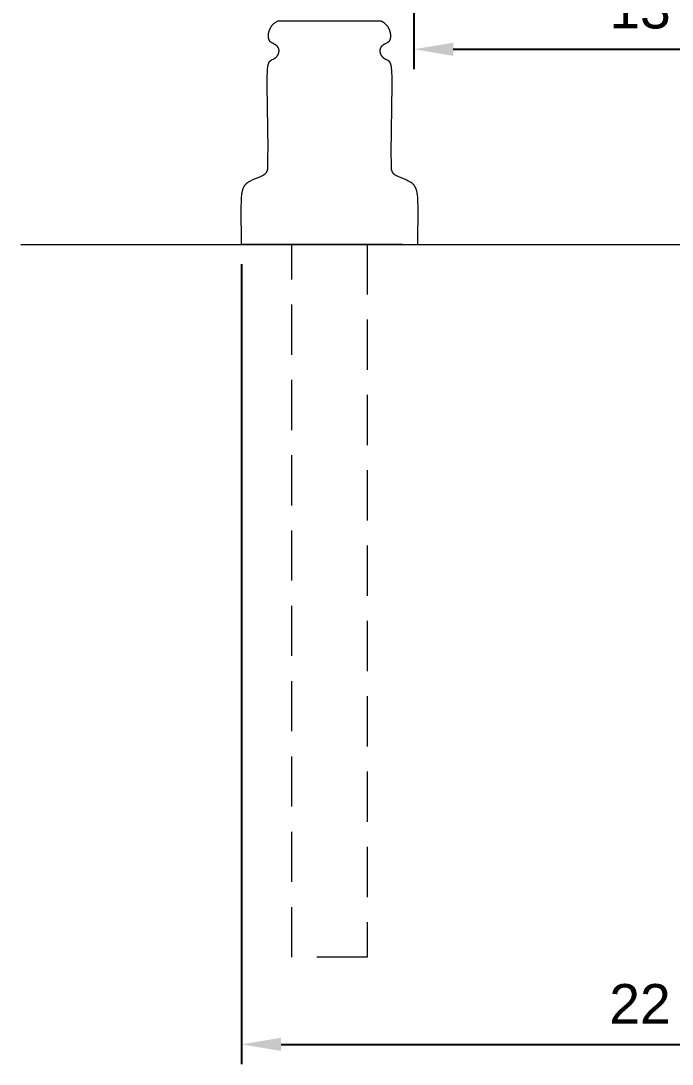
# Model space of a CAD drawing. Header units: inches. Extents: x -12 to 136, y -5 to 104.
# Drawn here: x -11.51 to 4.97, y 33.53 to 59.92 of the extents above; entities that cross this region are included whole.
import ezdxf

# ---------------------------------------------------------------- set-up
doc = ezdxf.new("R2010")
doc.units = ezdxf.units.IN
doc.linetypes.add('HIDDEN', pattern=[1.905, 1.27, -0.635])
for name, color, linetype, lineweight in [('ZANO_R', 7, 'Continuous', 0), ('ZANO_R_przerywana', 250, 'HIDDEN', 0), ('ZANO_W', 1, 'Continuous', 0)]:
    doc.layers.add(name, color=color, linetype=linetype, lineweight=lineweight)
doc.styles.get("Standard").update_dxf_attribs({"font": 'ARIALUNI.TTF'})
doc.dimstyles.new('amerykanie', dxfattribs={"dimtxt": 50, "dimasz": 50, "dimexe": 0.5, "dimexo": 0.5, "dimgap": 1, "dimtad": 1, "dimdec": 0, "dimzin": 0, "dimlunit": 5, "dimtxsty": 'Standard', "dimcen": 0.09, "dimclrd": 1, "dimclre": 1, "dimclrt": 1, "dimazin": 0, "dimtfac": 1, "dimtdec": 0, "dimtmove": 0, "dimatfit": 3, "dimfxl": 1, "dimtzin": 0, "dimarcsym": 1})

# ---------------------------------------------------------------- blocks, each defined once
blk = doc.blocks.new('*D367')
at = {"layer": 'ZANO_W', "color": 1, "lineweight": -2}
for p, q in [((-5.927, 53.765), (-5.927, 33.529)), ((16.565, 53.765), (16.565, 33.529)), ((-4.927, 34.029), (15.565, 34.029))]:
    blk.add_line(p, q, dxfattribs=at)
at = {"layer": 'ZANO_W', "color": 1}
for points in [[(-4.927, 34.196), (-4.927, 33.863), (-5.927, 34.029)], [(15.565, 33.863), (15.565, 34.196), (16.565, 34.029)]]:
    blk.add_solid(points, dxfattribs=at)
at = {"layer": 'ZANO_W', "color": 1, "insert": (5.319, 35.048), "char_height": 1, "attachment_point": 5}
blk.add_mtext('22 1/2', dxfattribs=at)
blk = doc.blocks.new('*D376')
at = {"layer": 'ZANO_W', "color": 1, "lineweight": -2}
for p, q in [((-1.571, 69.175), (-1.571, 58.699)), ((12.209, 69.176), (12.209, 58.699)), ((-0.571, 59.199), (11.209, 59.199))]:
    blk.add_line(p, q, dxfattribs=at)
at = {"layer": 'ZANO_W', "color": 1}
for points in [[(-0.571, 59.365), (-0.571, 59.032), (-1.571, 59.199)], [(11.209, 59.032), (11.209, 59.365), (12.209, 59.199)]]:
    blk.add_solid(points, dxfattribs=at)
at = {"layer": 'ZANO_W', "color": 1, "insert": (5.319, 60.218), "char_height": 1, "attachment_point": 5}
blk.add_mtext('13 3/4', dxfattribs=at)

msp = doc.modelspace()

# ---------------------------------------------------------------- linework, layer by layer
at = {"layer": 'ZANO_R'}
for p, q in [((-5.03611, 59.89971), (-5.02531, 59.90573)), ((-5.02531, 59.90573), (-5.01433, 59.91149)), ((-5.01433, 59.91149), (-5.00317, 59.91699)), ((-5.00314, 59.91699), (-5.00316, 59.91699)), ((-5.00316, 59.91699), (-5.00307, 59.91699)), ((-5.00307, 59.91699), (-5.00254, 59.91699)), ((-5.00254, 59.91699), (-5.00003, 59.91699)), ((-5.00003, 59.91699), (-4.98887, 59.91699)), ((-4.98887, 59.91699), (-4.93927, 59.91699)), ((-4.93927, 59.91699), (-4.71718, 59.91699)), ((-4.71718, 59.91699), (-3.87863, 59.91699)), ((-3.87863, 59.91699), (-2.62151, 59.91699)), ((-2.62151, 59.91699), (-2.40277, 59.91699)), ((-2.40274, 59.91699), (-2.39158, 59.91149)), ((-2.39158, 59.91149), (-2.3806, 59.90573)), ((-2.3806, 59.90573), (-2.3698, 59.89971)), ((-5.23594, 59.63326), (-5.23415, 59.64062)), ((-5.23415, 59.64062), (-5.23222, 59.64793)), ((-5.23222, 59.64793), (-5.22933, 59.65803)), ((-5.22933, 59.65803), (-5.2262, 59.66804)), ((-5.2262, 59.66804), (-5.22282, 59.67795)), ((-5.22282, 59.67795), (-5.2192, 59.68777)), ((-5.2192, 59.68777), (-5.21533, 59.69749)), ((-5.21533, 59.69749), (-5.21123, 59.70711)), ((-5.21123, 59.70711), (-5.20688, 59.71661)), ((-5.20688, 59.71661), (-5.2023, 59.726)), ((-5.2023, 59.726), (-5.19748, 59.73527)), ((-5.19748, 59.73527), (-5.19243, 59.74442)), ((-5.19243, 59.74442), (-5.18714, 59.75344)), ((-5.18714, 59.75344), (-5.18162, 59.76233)), ((-5.18162, 59.76233), (-5.17587, 59.77108)), ((-5.17587, 59.77108), (-5.16988, 59.77969)), ((-5.16988, 59.77969), (-5.16367, 59.78815)), ((-5.16367, 59.78815), (-5.15723, 59.79646)), ((-5.15723, 59.79646), (-5.14933, 59.80608)), ((-5.14933, 59.80608), (-5.14117, 59.81542)), ((-5.14117, 59.81542), (-5.13276, 59.82447)), ((-5.13276, 59.82447), (-5.12411, 59.83324)), ((-5.12411, 59.83324), (-5.11522, 59.84173)), ((-5.11522, 59.84173), (-5.10609, 59.84994)), ((-5.10609, 59.84994), (-5.09673, 59.85787)), ((-5.09673, 59.85787), (-5.08715, 59.86553)), ((-5.08715, 59.86553), (-5.07736, 59.87291)), ((-5.07736, 59.87291), (-5.06735, 59.88001)), ((-5.06735, 59.88001), (-5.05714, 59.88685)), ((-5.05714, 59.88685), (-5.04672, 59.89341)), ((-5.04672, 59.89341), (-5.03611, 59.89971)), ((-2.3698, 59.89971), (-2.35919, 59.89341)), ((-2.35919, 59.89341), (-2.34877, 59.88685)), ((-2.34877, 59.88685), (-2.33856, 59.88001)), ((-2.33856, 59.88001), (-2.32855, 59.87291)), ((-2.32855, 59.87291), (-2.31876, 59.86553)), ((-2.31876, 59.86553), (-2.30918, 59.85787)), ((-2.30918, 59.85787), (-2.29982, 59.84994)), ((-2.29982, 59.84994), (-2.2907, 59.84173)), ((-2.2907, 59.84173), (-2.2818, 59.83324)), ((-2.2818, 59.83324), (-2.27315, 59.82447)), ((-2.27315, 59.82447), (-2.26474, 59.81542)), ((-2.26474, 59.81542), (-2.25658, 59.80608)), ((-2.25658, 59.80608), (-2.24868, 59.79646)), ((-2.24868, 59.79646), (-2.24224, 59.78815)), ((-2.24224, 59.78815), (-2.23603, 59.77969)), ((-2.23603, 59.77969), (-2.23004, 59.77108)), ((-2.23004, 59.77108), (-2.22429, 59.76233)), ((-2.22429, 59.76233), (-2.21877, 59.75344)), ((-2.21877, 59.75344), (-2.21348, 59.74442)), ((-2.21348, 59.74442), (-2.20843, 59.73527)), ((-2.20843, 59.73527), (-2.20361, 59.726)), ((-2.20361, 59.726), (-2.19903, 59.71661)), ((-2.19903, 59.71661), (-2.19468, 59.70711)), ((-2.19468, 59.70711), (-2.19058, 59.69749)), ((-2.19058, 59.69749), (-2.18671, 59.68777)), ((-2.18671, 59.68777), (-2.18309, 59.67795)), ((-2.18309, 59.67795), (-2.17971, 59.66804)), ((-2.17971, 59.66804), (-2.17658, 59.65803)), ((-2.17658, 59.65803), (-2.17369, 59.64793)), ((-2.17369, 59.64793), (-2.17176, 59.64062)), ((-2.17176, 59.64062), (-2.16997, 59.63326)), ((-5.24694, 59.54278), (-5.24681, 59.55036)), ((-5.24692, 59.5352), (-5.24694, 59.54278)), ((-5.24676, 59.52764), (-5.24692, 59.5352)), ((-5.24681, 59.55036), (-5.24653, 59.55796)), ((-5.24643, 59.52014), (-5.24676, 59.52764)), ((-5.24653, 59.55796), (-5.2461, 59.56555)), ((-5.24593, 59.51243), (-5.24643, 59.52014)), ((-5.2461, 59.56555), (-5.24553, 59.57315)), ((-5.24524, 59.50454), (-5.24593, 59.51243)), ((-5.24553, 59.57315), (-5.24481, 59.58074)), ((-5.24435, 59.49653), (-5.24524, 59.50454)), ((-5.24481, 59.58074), (-5.24395, 59.58831)), ((-5.24325, 59.48842), (-5.24435, 59.49653)), ((-5.24395, 59.58831), (-5.24296, 59.59587)), ((-5.24193, 59.48026), (-5.24325, 59.48842)), ((-5.24296, 59.59587), (-5.24182, 59.60341)), ((-5.24037, 59.47209), (-5.24193, 59.48026)), ((-5.24182, 59.60341), (-5.24055, 59.61092)), ((-5.24055, 59.61092), (-5.23915, 59.6184)), ((-5.23857, 59.46394), (-5.24037, 59.47209)), ((-5.23915, 59.6184), (-5.23761, 59.62585)), ((-5.23651, 59.45587), (-5.23857, 59.46394)), ((-5.23761, 59.62585), (-5.23594, 59.63326)), ((-5.23538, 59.45188), (-5.23651, 59.45587)), ((-5.23418, 59.44791), (-5.23538, 59.45188)), ((-5.23292, 59.44398), (-5.23418, 59.44791)), ((-5.23158, 59.4401), (-5.23292, 59.44398)), ((-5.23017, 59.43627), (-5.23158, 59.4401)), ((-5.22869, 59.43248), (-5.23017, 59.43627)), ((-5.22713, 59.42876), (-5.22869, 59.43248)), ((-5.22549, 59.4251), (-5.22713, 59.42876)), ((-5.22378, 59.4215), (-5.22549, 59.4251)), ((-5.22199, 59.41798), (-5.22378, 59.4215)), ((-5.22012, 59.41454), (-5.22199, 59.41798)), ((-5.21816, 59.41118), (-5.22012, 59.41454)), ((-5.21612, 59.40791), (-5.21816, 59.41118)), ((-5.214, 59.40474), (-5.21612, 59.40791)), ((-5.21195, 59.40188), (-5.214, 59.40474)), ((-5.20986, 59.39915), (-5.21195, 59.40188)), ((-5.20771, 59.39654), (-5.20986, 59.39915)), ((-5.20553, 59.39405), (-5.20771, 59.39654)), ((-5.2033, 59.39166), (-5.20553, 59.39405)), ((-5.20103, 59.38937), (-5.2033, 59.39166)), ((-5.19871, 59.38718), (-5.20103, 59.38937)), ((-5.19636, 59.38507), (-5.19871, 59.38718)), ((-5.19398, 59.38303), (-5.19636, 59.38507)), ((-5.19155, 59.38107), (-5.19398, 59.38303)), ((-5.18909, 59.37918), (-5.19155, 59.38107)), ((-5.1866, 59.37734), (-5.18909, 59.37918)), ((-5.18152, 59.37381), (-5.1866, 59.37734)), ((-5.17632, 59.37042), (-5.18152, 59.37381)), ((-2.22439, 59.37381), (-2.22959, 59.37042)), ((-2.21931, 59.37734), (-2.22439, 59.37381)), ((-2.21682, 59.37918), (-2.21931, 59.37734)), ((-2.21436, 59.38107), (-2.21682, 59.37918)), ((-2.21194, 59.38303), (-2.21436, 59.38107)), ((-2.20955, 59.38507), (-2.21194, 59.38303)), ((-2.2072, 59.38718), (-2.20955, 59.38507)), ((-2.20488, 59.38937), (-2.2072, 59.38718)), ((-2.20261, 59.39166), (-2.20488, 59.38937)), ((-2.20038, 59.39405), (-2.20261, 59.39166)), ((-2.1982, 59.39654), (-2.20038, 59.39405)), ((-2.19605, 59.39915), (-2.1982, 59.39654)), ((-2.19396, 59.40188), (-2.19605, 59.39915)), ((-2.19191, 59.40474), (-2.19396, 59.40188)), ((-2.18979, 59.40791), (-2.19191, 59.40474)), ((-2.18775, 59.41118), (-2.18979, 59.40791)), ((-2.18579, 59.41454), (-2.18775, 59.41118)), ((-2.18392, 59.41798), (-2.18579, 59.41454)), ((-2.18213, 59.4215), (-2.18392, 59.41798)), ((-2.18042, 59.4251), (-2.18213, 59.4215)), ((-2.17878, 59.42876), (-2.18042, 59.4251)), ((-2.17722, 59.43248), (-2.17878, 59.42876)), ((-2.17574, 59.43627), (-2.17722, 59.43248)), ((-2.17433, 59.4401), (-2.17574, 59.43627)), ((-2.17299, 59.44398), (-2.17433, 59.4401)), ((-2.17173, 59.44791), (-2.17299, 59.44398)), ((-2.17053, 59.45188), (-2.17173, 59.44791)), ((-2.1694, 59.45587), (-2.17053, 59.45188)), ((-2.16997, 59.63326), (-2.1683, 59.62585)), ((-2.16734, 59.46394), (-2.1694, 59.45587)), ((-2.1683, 59.62585), (-2.16676, 59.6184)), ((-2.16554, 59.47209), (-2.16734, 59.46394)), ((-2.16676, 59.6184), (-2.16536, 59.61092)), ((-2.16398, 59.48026), (-2.16554, 59.47209)), ((-2.16536, 59.61092), (-2.16409, 59.60341)), ((-2.16409, 59.60341), (-2.16295, 59.59587)), ((-2.16266, 59.48842), (-2.16398, 59.48026)), ((-2.16295, 59.59587), (-2.16196, 59.58831)), ((-2.16156, 59.49653), (-2.16266, 59.48842)), ((-2.16196, 59.58831), (-2.1611, 59.58074)), ((-2.16067, 59.50454), (-2.16156, 59.49653)), ((-2.1611, 59.58074), (-2.16038, 59.57315)), ((-2.15998, 59.51243), (-2.16067, 59.50454)), ((-2.16038, 59.57315), (-2.15981, 59.56555)), ((-2.15948, 59.52014), (-2.15998, 59.51243)), ((-2.15981, 59.56555), (-2.15938, 59.55796)), ((-2.15915, 59.52764), (-2.15948, 59.52014)), ((-2.15938, 59.55796), (-2.1591, 59.55036)), ((-2.15899, 59.5352), (-2.15915, 59.52764)), ((-2.1591, 59.55036), (-2.15897, 59.54278)), ((-2.15897, 59.54278), (-2.15899, 59.5352)), ((-5.16902, 59.36593), (-5.17632, 59.37042)), ((-5.16156, 59.3616), (-5.16902, 59.36593)), ((-5.14623, 59.35326), (-5.16156, 59.3616)), ((-5.09905, 59.32922), (-5.14623, 59.35326)), ((-5.08368, 59.3209), (-5.09905, 59.32922)), ((-5.07619, 59.31656), (-5.08368, 59.3209)), ((-5.06886, 59.31209), (-5.07619, 59.31656)), ((-5.06173, 59.30745), (-5.06886, 59.31209)), ((-5.05825, 59.30505), (-5.06173, 59.30745)), ((-5.05483, 59.30261), (-5.05825, 59.30505)), ((-5.05137, 59.30005), (-5.05483, 59.30261)), ((-5.04799, 59.29743), (-5.05137, 59.30005)), ((-5.04467, 59.29476), (-5.04799, 59.29743)), ((-5.04143, 59.29204), (-5.04467, 59.29476)), ((-5.03826, 59.28926), (-5.04143, 59.29204)), ((-5.03516, 59.28645), (-5.03826, 59.28926)), ((-5.03213, 59.28359), (-5.03516, 59.28645)), ((-5.02919, 59.28069), (-5.03213, 59.28359)), ((-5.02632, 59.27775), (-5.02919, 59.28069)), ((-5.02353, 59.27477), (-5.02632, 59.27775)), ((-5.02082, 59.27175), (-5.02353, 59.27477)), ((-5.01819, 59.26871), (-5.02082, 59.27175)), ((-5.01564, 59.26563), (-5.01819, 59.26871)), ((-5.01318, 59.26252), (-5.01564, 59.26563)), ((-5.01081, 59.25939), (-5.01318, 59.26252)), ((-5.00853, 59.25623), (-5.01081, 59.25939)), ((-5.00524, 59.25141), (-5.00853, 59.25623)), ((-5.00216, 59.24655), (-5.00524, 59.25141)), ((-4.99927, 59.24163), (-5.00216, 59.24655)), ((-4.99658, 59.23668), (-4.99927, 59.24163)), ((-4.99409, 59.23169), (-4.99658, 59.23668)), ((-4.99178, 59.22666), (-4.99409, 59.23169)), ((-4.98967, 59.22159), (-4.99178, 59.22666)), ((-4.98774, 59.21649), (-4.98967, 59.22159)), ((-4.986, 59.21137), (-4.98774, 59.21649)), ((-4.98444, 59.20622), (-4.986, 59.21137)), ((-4.98557, 59.10701), (-4.9842, 59.11214)), ((-4.98305, 59.20104), (-4.98444, 59.20622)), ((-4.9842, 59.11214), (-4.98296, 59.1173)), ((-4.98184, 59.19585), (-4.98305, 59.20104)), ((-4.98296, 59.1173), (-4.98186, 59.12247)), ((-4.98186, 59.12247), (-4.98089, 59.12767)), ((-4.9808, 59.19063), (-4.98184, 59.19585)), ((-4.98089, 59.12767), (-4.98006, 59.13289)), ((-4.97994, 59.18541), (-4.9808, 59.19063)), ((-4.98006, 59.13289), (-4.97937, 59.13812)), ((-4.97924, 59.18017), (-4.97994, 59.18541)), ((-4.97937, 59.13812), (-4.97882, 59.14336)), ((-4.97871, 59.17492), (-4.97924, 59.18017)), ((-4.97882, 59.14336), (-4.97842, 59.14861)), ((-4.97834, 59.16966), (-4.97871, 59.17492)), ((-4.97842, 59.14861), (-4.97817, 59.15387)), ((-4.97812, 59.1644), (-4.97834, 59.16966)), ((-4.97817, 59.15387), (-4.97807, 59.15913)), ((-4.97807, 59.15913), (-4.97812, 59.1644)), ((-2.42779, 59.1644), (-2.42784, 59.15913)), ((-2.42784, 59.15913), (-2.42774, 59.15387)), ((-2.42758, 59.16966), (-2.42779, 59.1644)), ((-2.42774, 59.15387), (-2.42749, 59.14861)), ((-2.4272, 59.17492), (-2.42758, 59.16966)), ((-2.42749, 59.14861), (-2.42709, 59.14336)), ((-2.42667, 59.18017), (-2.4272, 59.17492)), ((-2.42709, 59.14336), (-2.42654, 59.13812)), ((-2.42597, 59.18541), (-2.42667, 59.18017)), ((-2.42654, 59.13812), (-2.42585, 59.13289)), ((-2.42511, 59.19063), (-2.42597, 59.18541)), ((-2.42585, 59.13289), (-2.42502, 59.12767)), ((-2.42407, 59.19585), (-2.42511, 59.19063)), ((-2.42502, 59.12767), (-2.42405, 59.12247)), ((-2.42286, 59.20104), (-2.42407, 59.19585)), ((-2.42405, 59.12247), (-2.42295, 59.1173)), ((-2.42295, 59.1173), (-2.42171, 59.11214)), ((-2.42148, 59.20622), (-2.42286, 59.20104)), ((-2.42171, 59.11214), (-2.42034, 59.10701)), ((-2.41991, 59.21137), (-2.42148, 59.20622)), ((-2.41817, 59.21649), (-2.41991, 59.21137)), ((-2.41624, 59.22159), (-2.41817, 59.21649)), ((-2.41413, 59.22666), (-2.41624, 59.22159)), ((-2.41182, 59.23169), (-2.41413, 59.22666)), ((-2.40933, 59.23668), (-2.41182, 59.23169)), ((-2.40664, 59.24163), (-2.40933, 59.23668)), ((-2.40376, 59.24655), (-2.40664, 59.24163)), ((-2.40067, 59.25141), (-2.40376, 59.24655)), ((-2.39738, 59.25623), (-2.40067, 59.25141)), ((-2.3951, 59.25939), (-2.39738, 59.25623)), ((-2.39273, 59.26252), (-2.3951, 59.25939)), ((-2.39027, 59.26563), (-2.39273, 59.26252)), ((-2.38772, 59.26871), (-2.39027, 59.26563)), ((-2.3851, 59.27175), (-2.38772, 59.26871)), ((-2.38239, 59.27477), (-2.3851, 59.27175)), ((-2.37959, 59.27775), (-2.38239, 59.27477)), ((-2.37672, 59.28069), (-2.37959, 59.27775)), ((-2.37378, 59.28359), (-2.37672, 59.28069)), ((-2.37075, 59.28645), (-2.37378, 59.28359)), ((-2.36765, 59.28926), (-2.37075, 59.28645)), ((-2.36448, 59.29204), (-2.36765, 59.28926)), ((-2.36124, 59.29476), (-2.36448, 59.29204)), ((-2.35792, 59.29743), (-2.36124, 59.29476)), ((-2.35454, 59.30005), (-2.35792, 59.29743)), ((-2.35109, 59.30261), (-2.35454, 59.30005)), ((-2.34766, 59.30505), (-2.35109, 59.30261)), ((-2.34418, 59.30745), (-2.34766, 59.30505)), ((-2.33705, 59.31209), (-2.34418, 59.30745)), ((-2.32972, 59.31656), (-2.33705, 59.31209)), ((-2.32223, 59.3209), (-2.32972, 59.31656)), ((-2.30686, 59.32922), (-2.32223, 59.3209)), ((-2.25968, 59.35326), (-2.30686, 59.32922)), ((-2.24435, 59.3616), (-2.25968, 59.35326)), ((-2.23689, 59.36593), (-2.24435, 59.3616)), ((-2.22959, 59.37042), (-2.23689, 59.36593)), ((-5.24194, 58.8414), (-5.2402, 58.84567)), ((-5.2402, 58.84567), (-5.23839, 58.8499)), ((-5.23839, 58.8499), (-5.23649, 58.85408)), ((-5.23649, 58.85408), (-5.23452, 58.8582)), ((-5.23452, 58.8582), (-5.23246, 58.86226)), ((-5.23246, 58.86226), (-5.23032, 58.86626)), ((-5.23032, 58.86626), (-5.2281, 58.87021)), ((-5.2281, 58.87021), (-5.22578, 58.87409)), ((-5.22578, 58.87409), (-5.22338, 58.87791)), ((-5.22338, 58.87791), (-5.22088, 58.88166)), ((-5.22088, 58.88166), (-5.21829, 58.88534)), ((-5.21829, 58.88534), (-5.21561, 58.88895)), ((-5.21561, 58.88895), (-5.21282, 58.89249)), ((-5.21282, 58.89249), (-5.20994, 58.89595)), ((-5.20994, 58.89595), (-5.20695, 58.89934)), ((-5.20695, 58.89934), (-5.20387, 58.90265)), ((-5.20387, 58.90265), (-5.20067, 58.90587)), ((-5.20067, 58.90587), (-5.19737, 58.90902)), ((-5.19737, 58.90902), (-5.19396, 58.91207)), ((-5.19396, 58.91207), (-5.19044, 58.91505)), ((-5.19044, 58.91505), (-5.18681, 58.91793)), ((-5.18681, 58.91793), (-5.18306, 58.92072)), ((-5.18306, 58.92072), (-5.17919, 58.92342)), ((-5.17919, 58.92342), (-5.17521, 58.92602)), ((-5.17521, 58.92602), (-5.1711, 58.92853)), ((-5.1711, 58.92853), (-5.16687, 58.93094)), ((-5.16687, 58.93094), (-5.16271, 58.93315)), ((-5.16271, 58.93315), (-5.15843, 58.93529)), ((-5.15843, 58.93529), (-5.14962, 58.93939)), ((-5.14962, 58.93939), (-5.12252, 58.95109)), ((-5.12252, 58.95109), (-5.11318, 58.95532)), ((-5.11318, 58.95532), (-5.10856, 58.95754)), ((-5.10856, 58.95754), (-5.10398, 58.95983)), ((-5.10398, 58.95983), (-5.09942, 58.96224)), ((-5.09942, 58.96224), (-5.0949, 58.96477)), ((-5.0949, 58.96477), (-5.09064, 58.96728)), ((-5.09064, 58.96728), (-5.08643, 58.96992)), ((-5.08643, 58.96992), (-5.08225, 58.97268)), ((-5.08225, 58.97268), (-5.07812, 58.97555)), ((-5.07812, 58.97555), (-5.07403, 58.97854)), ((-5.07403, 58.97854), (-5.06999, 58.98164)), ((-5.06999, 58.98164), (-5.066, 58.98484)), ((-5.066, 58.98484), (-5.06206, 58.98815)), ((-5.06206, 58.98815), (-5.05818, 58.99156)), ((-5.05818, 58.99156), (-5.05435, 58.99506)), ((-5.05435, 58.99506), (-5.05059, 58.99867)), ((-5.05059, 58.99867), (-5.0469, 59.00237)), ((-5.0469, 59.00237), (-5.04326, 59.00616)), ((-5.04326, 59.00616), (-5.0397, 59.01003)), ((-5.0397, 59.01003), (-5.03621, 59.014)), ((-5.03621, 59.014), (-5.03279, 59.01804)), ((-5.03279, 59.01804), (-5.02946, 59.02217)), ((-5.02946, 59.02217), (-5.0262, 59.02637)), ((-5.0262, 59.02637), (-5.02302, 59.03065)), ((-5.02302, 59.03065), (-5.01993, 59.035)), ((-5.01993, 59.035), (-5.01692, 59.03942)), ((-5.01692, 59.03942), (-5.01401, 59.0439)), ((-5.01401, 59.0439), (-5.01119, 59.04845)), ((-5.01119, 59.04845), (-5.00846, 59.05306)), ((-5.00846, 59.05306), (-5.00584, 59.05773)), ((-5.00584, 59.05773), (-5.00331, 59.06245)), ((-5.00331, 59.06245), (-5.00089, 59.06723)), ((-5.00089, 59.06723), (-4.99857, 59.07205)), ((-4.99857, 59.07205), (-4.99637, 59.07693)), ((-4.99637, 59.07693), (-4.99427, 59.08185)), ((-4.99427, 59.08185), (-4.99229, 59.08681)), ((-4.99229, 59.08681), (-4.99043, 59.09181)), ((-4.99043, 59.09181), (-4.98869, 59.09684)), ((-4.98869, 59.09684), (-4.98707, 59.10191)), ((-4.98707, 59.10191), (-4.98557, 59.10701)), ((-2.42034, 59.10701), (-2.41885, 59.10191)), ((-2.41885, 59.10191), (-2.41722, 59.09684)), ((-2.41722, 59.09684), (-2.41548, 59.09181)), ((-2.41548, 59.09181), (-2.41362, 59.08681)), ((-2.41362, 59.08681), (-2.41164, 59.08185)), ((-2.41164, 59.08185), (-2.40954, 59.07693)), ((-2.40954, 59.07693), (-2.40734, 59.07205)), ((-2.40734, 59.07205), (-2.40502, 59.06723)), ((-2.40502, 59.06723), (-2.4026, 59.06245)), ((-2.4026, 59.06245), (-2.40007, 59.05773)), ((-2.40007, 59.05773), (-2.39745, 59.05306)), ((-2.39745, 59.05306), (-2.39472, 59.04845)), ((-2.39472, 59.04845), (-2.3919, 59.0439)), ((-2.3919, 59.0439), (-2.38899, 59.03942)), ((-2.38899, 59.03942), (-2.38598, 59.035)), ((-2.38598, 59.035), (-2.38289, 59.03065)), ((-2.38289, 59.03065), (-2.37972, 59.02637)), ((-2.37972, 59.02637), (-2.37646, 59.02217)), ((-2.37646, 59.02217), (-2.37312, 59.01804)), ((-2.37312, 59.01804), (-2.3697, 59.014)), ((-2.3697, 59.014), (-2.36621, 59.01003)), ((-2.36621, 59.01003), (-2.36265, 59.00616)), ((-2.36265, 59.00616), (-2.35902, 59.00237)), ((-2.35902, 59.00237), (-2.35532, 58.99867)), ((-2.35532, 58.99867), (-2.35156, 58.99506)), ((-2.35156, 58.99506), (-2.34773, 58.99156)), ((-2.34773, 58.99156), (-2.34385, 58.98815)), ((-2.34385, 58.98815), (-2.33991, 58.98484)), ((-2.33991, 58.98484), (-2.33592, 58.98164)), ((-2.33592, 58.98164), (-2.33188, 58.97854)), ((-2.33188, 58.97854), (-2.32779, 58.97555)), ((-2.32779, 58.97555), (-2.32366, 58.97268)), ((-2.32366, 58.97268), (-2.31948, 58.96992)), ((-2.31948, 58.96992), (-2.31527, 58.96728)), ((-2.31527, 58.96728), (-2.31102, 58.96477)), ((-2.31102, 58.96477), (-2.30649, 58.96224)), ((-2.30649, 58.96224), (-2.30194, 58.95983)), ((-2.30194, 58.95983), (-2.29735, 58.95754)), ((-2.29735, 58.95754), (-2.29273, 58.95532)), ((-2.29273, 58.95532), (-2.28339, 58.95109)), ((-2.28339, 58.95109), (-2.25629, 58.93939)), ((-2.25629, 58.93939), (-2.24749, 58.93529)), ((-2.24749, 58.93529), (-2.2432, 58.93315)), ((-2.2432, 58.93315), (-2.23904, 58.93094)), ((-2.23904, 58.93094), (-2.23481, 58.92853)), ((-2.23481, 58.92853), (-2.2307, 58.92602)), ((-2.2307, 58.92602), (-2.22672, 58.92342)), ((-2.22672, 58.92342), (-2.22285, 58.92072)), ((-2.22285, 58.92072), (-2.2191, 58.91793)), ((-2.2191, 58.91793), (-2.21547, 58.91505)), ((-2.21547, 58.91505), (-2.21195, 58.91207)), ((-2.21195, 58.91207), (-2.20854, 58.90902)), ((-2.20854, 58.90902), (-2.20524, 58.90587)), ((-2.20524, 58.90587), (-2.20204, 58.90265)), ((-2.20204, 58.90265), (-2.19896, 58.89934)), ((-2.19896, 58.89934), (-2.19597, 58.89595)), ((-2.19597, 58.89595), (-2.19309, 58.89249)), ((-2.19309, 58.89249), (-2.19031, 58.88895)), ((-2.19031, 58.88895), (-2.18762, 58.88534)), ((-2.18762, 58.88534), (-2.18503, 58.88166)), ((-2.18503, 58.88166), (-2.18253, 58.87791)), ((-2.18253, 58.87791), (-2.18013, 58.87409)), ((-2.18013, 58.87409), (-2.17782, 58.87021)), ((-2.17782, 58.87021), (-2.17559, 58.86626)), ((-2.17559, 58.86626), (-2.17345, 58.86226)), ((-2.17345, 58.86226), (-2.17139, 58.8582)), ((-2.17139, 58.8582), (-2.16942, 58.85408)), ((-2.16942, 58.85408), (-2.16753, 58.8499)), ((-2.16753, 58.8499), (-2.16571, 58.84567)), ((-2.16571, 58.84567), (-2.16397, 58.8414)), ((-5.27942, 58.46996), (-5.2705, 58.66143)), ((-5.2705, 58.66143), (-5.26667, 58.71908)), ((-5.26667, 58.71908), (-5.26478, 58.73861)), ((-5.26478, 58.73861), (-5.26238, 58.75807)), ((-5.26238, 58.75807), (-5.26095, 58.76774)), ((-5.26095, 58.76774), (-5.25934, 58.77734)), ((-5.25934, 58.77734), (-5.25755, 58.78686)), ((-5.25755, 58.78686), (-5.25555, 58.79629)), ((-5.25555, 58.79629), (-5.25333, 58.8056)), ((-5.25333, 58.8056), (-5.25088, 58.81478)), ((-5.25088, 58.81478), (-5.24817, 58.82382)), ((-5.24817, 58.82382), (-5.2452, 58.8327)), ((-5.2452, 58.8327), (-5.2436, 58.83707)), ((-5.2436, 58.83707), (-5.24194, 58.8414)), ((-2.16397, 58.8414), (-2.16231, 58.83707)), ((-2.16231, 58.83707), (-2.16071, 58.8327)), ((-2.16071, 58.8327), (-2.15774, 58.82382)), ((-2.15774, 58.82382), (-2.15503, 58.81478)), ((-2.15503, 58.81478), (-2.15258, 58.8056)), ((-2.15258, 58.8056), (-2.15036, 58.79629)), ((-2.15036, 58.79629), (-2.14836, 58.78686)), ((-2.14836, 58.78686), (-2.14657, 58.77734)), ((-2.14657, 58.77734), (-2.14496, 58.76774)), ((-2.14496, 58.76774), (-2.14353, 58.75807)), ((-2.14353, 58.75807), (-2.14113, 58.73861)), ((-2.14113, 58.73861), (-2.13925, 58.71908)), ((-2.13925, 58.71908), (-2.13541, 58.66143)), ((-2.13541, 58.66143), (-2.12649, 58.46996)), ((-5.2816, 58.2948), (-5.27942, 58.46996)), ((-2.12649, 58.46996), (-2.12431, 58.2948)), ((-5.25691, 56.66111), (-5.2816, 58.2948)), ((-2.12431, 58.2948), (-2.14844, 56.5798)), ((-5.2654, 56.37261), (-5.25908, 56.50783)), ((-5.25908, 56.50783), (-5.25691, 56.66111)), ((-2.14844, 56.5798), (-2.14683, 56.50783)), ((-2.14683, 56.50783), (-2.14051, 56.37261)), ((-5.26565, 56.35263), (-5.2654, 56.37261)), ((-5.26528, 56.33205), (-5.26565, 56.35263)), ((-5.26161, 56.24509), (-5.26528, 56.33205)), ((-5.26198, 56.20202), (-5.26157, 56.2126)), ((-5.2614, 56.22333), (-5.26161, 56.24509)), ((-5.26157, 56.2126), (-5.2614, 56.22333)), ((-2.1443, 56.24509), (-2.14451, 56.22333)), ((-2.14451, 56.22333), (-2.14434, 56.2126)), ((-2.14434, 56.2126), (-2.14393, 56.20202)), ((-2.14063, 56.33205), (-2.1443, 56.24509)), ((-2.14026, 56.35263), (-2.14063, 56.33205)), ((-2.14051, 56.37261), (-2.14026, 56.35263)), ((-5.63334, 55.90111), (-5.45079, 55.9772)), ((-5.45079, 55.9772), (-5.43159, 55.98583)), ((-5.43159, 55.98583), (-5.4127, 55.99479)), ((-5.4127, 55.99479), (-5.39438, 56.0041)), ((-5.39438, 56.0041), (-5.38551, 56.00888)), ((-5.38551, 56.00888), (-5.37687, 56.01377)), ((-5.37687, 56.01377), (-5.36851, 56.01875)), ((-5.36851, 56.01875), (-5.36044, 56.02382)), ((-5.36044, 56.02382), (-5.35271, 56.029)), ((-5.35271, 56.029), (-5.34534, 56.03428)), ((-5.34534, 56.03428), (-5.34063, 56.03786)), ((-5.34063, 56.03786), (-5.33608, 56.0415)), ((-5.33608, 56.0415), (-5.33168, 56.0452)), ((-5.33168, 56.0452), (-5.32744, 56.04896)), ((-5.32744, 56.04896), (-5.32335, 56.05277)), ((-5.32335, 56.05277), (-5.31941, 56.05665)), ((-5.31941, 56.05665), (-5.31562, 56.06059)), ((-5.31562, 56.06059), (-5.31198, 56.06459)), ((-5.31198, 56.06459), (-5.30848, 56.06865)), ((-5.30848, 56.06865), (-5.30512, 56.07278)), ((-5.30512, 56.07278), (-5.3019, 56.07697)), ((-5.3019, 56.07697), (-5.29882, 56.08123)), ((-5.29882, 56.08123), (-5.29588, 56.08555)), ((-5.29588, 56.08555), (-5.29308, 56.08994)), ((-5.29308, 56.08994), (-5.2904, 56.0944)), ((-5.2904, 56.0944), (-5.28786, 56.09892)), ((-5.28786, 56.09892), (-5.28545, 56.10352)), ((-5.28545, 56.10352), (-5.28316, 56.10819)), ((-5.28316, 56.10819), (-5.28101, 56.11293)), ((-5.28101, 56.11293), (-5.27897, 56.11774)), ((-5.27897, 56.11774), (-5.27706, 56.12262)), ((-5.27706, 56.12262), (-5.27527, 56.12758)), ((-5.27527, 56.12758), (-5.2736, 56.13261)), ((-5.2736, 56.13261), (-5.27204, 56.13772)), ((-5.27204, 56.13772), (-5.27061, 56.1429)), ((-5.27061, 56.1429), (-5.26928, 56.14816)), ((-5.26928, 56.14816), (-5.26806, 56.1535)), ((-5.26806, 56.1535), (-5.26696, 56.15892)), ((-5.26696, 56.15892), (-5.26596, 56.16441)), ((-5.26596, 56.16441), (-5.26507, 56.16999)), ((-5.26507, 56.16999), (-5.26428, 56.17565)), ((-5.26428, 56.17565), (-5.26359, 56.18139)), ((-5.26359, 56.18139), (-5.26264, 56.19161)), ((-5.26264, 56.19161), (-5.26198, 56.20202)), ((-2.14393, 56.20202), (-2.14327, 56.19161)), ((-2.14327, 56.19161), (-2.14232, 56.18139)), ((-2.14232, 56.18139), (-2.14163, 56.17565)), ((-2.14163, 56.17565), (-2.14084, 56.16999)), ((-2.14084, 56.16999), (-2.13995, 56.16441)), ((-2.13995, 56.16441), (-2.13895, 56.15892)), ((-2.13895, 56.15892), (-2.13785, 56.1535)), ((-2.13785, 56.1535), (-2.13663, 56.14816)), ((-2.13663, 56.14816), (-2.13531, 56.1429)), ((-2.13531, 56.1429), (-2.13387, 56.13772)), ((-2.13387, 56.13772), (-2.13231, 56.13261)), ((-2.13231, 56.13261), (-2.13064, 56.12758)), ((-2.13064, 56.12758), (-2.12885, 56.12262)), ((-2.12885, 56.12262), (-2.12694, 56.11774)), ((-2.12694, 56.11774), (-2.1249, 56.11293)), ((-2.1249, 56.11293), (-2.12275, 56.10819)), ((-2.12275, 56.10819), (-2.12046, 56.10352)), ((-2.12046, 56.10352), (-2.11805, 56.09892)), ((-2.11805, 56.09892), (-2.11551, 56.0944)), ((-2.11551, 56.0944), (-2.11284, 56.08994)), ((-2.11284, 56.08994), (-2.11003, 56.08555)), ((-2.11003, 56.08555), (-2.10709, 56.08123)), ((-2.10709, 56.08123), (-2.10401, 56.07697)), ((-2.10401, 56.07697), (-2.10079, 56.07278)), ((-2.10079, 56.07278), (-2.09743, 56.06865)), ((-2.09743, 56.06865), (-2.09393, 56.06459)), ((-2.09393, 56.06459), (-2.09029, 56.06059)), ((-2.09029, 56.06059), (-2.0865, 56.05665)), ((-2.0865, 56.05665), (-2.08256, 56.05277)), ((-2.08256, 56.05277), (-2.07847, 56.04896)), ((-2.07847, 56.04896), (-2.07423, 56.0452)), ((-2.07423, 56.0452), (-2.06983, 56.0415)), ((-2.06983, 56.0415), (-2.06528, 56.03786)), ((-2.06528, 56.03786), (-2.06058, 56.03428)), ((-2.06058, 56.03428), (-2.0532, 56.029)), ((-2.0532, 56.029), (-2.04547, 56.02382)), ((-2.04547, 56.02382), (-2.0374, 56.01875)), ((-2.0374, 56.01875), (-2.02904, 56.01377)), ((-2.02904, 56.01377), (-2.0204, 56.00888)), ((-2.0204, 56.00888), (-2.01153, 56.0041)), ((-2.01153, 56.0041), (-1.99321, 55.99479)), ((-1.99321, 55.99479), (-1.97432, 55.98583)), ((-1.97432, 55.98583), (-1.95512, 55.9772)), ((-1.95512, 55.9772), (-1.77257, 55.90111)), ((-5.8863, 55.67772), (-5.88301, 55.6861)), ((-5.88301, 55.6861), (-5.87955, 55.69438)), ((-5.87955, 55.69438), (-5.87538, 55.70366)), ((-5.87538, 55.70366), (-5.87101, 55.7127)), ((-5.87101, 55.7127), (-5.86643, 55.72152)), ((-5.86643, 55.72152), (-5.86162, 55.73011)), ((-5.86162, 55.73011), (-5.85659, 55.73849)), ((-5.85659, 55.73849), (-5.85132, 55.74666)), ((-5.85132, 55.74666), (-5.84581, 55.75463)), ((-5.84581, 55.75463), (-5.84005, 55.7624)), ((-5.84005, 55.7624), (-5.83404, 55.76999)), ((-5.83404, 55.76999), (-5.82776, 55.77739)), ((-5.82776, 55.77739), (-5.82121, 55.78462)), ((-5.82121, 55.78462), (-5.81438, 55.79168)), ((-5.81438, 55.79168), (-5.80726, 55.79858)), ((-5.80726, 55.79858), (-5.79985, 55.80533)), ((-5.79985, 55.80533), (-5.79214, 55.81192)), ((-5.79214, 55.81192), (-5.78413, 55.81838)), ((-5.78413, 55.81838), (-5.77571, 55.82475)), ((-5.77571, 55.82475), (-5.76706, 55.83094)), ((-5.76706, 55.83094), (-5.75819, 55.83694)), ((-5.75819, 55.83694), (-5.74913, 55.84276)), ((-5.74913, 55.84276), (-5.7399, 55.84841)), ((-5.7399, 55.84841), (-5.73051, 55.8539)), ((-5.73051, 55.8539), (-5.71139, 55.8644)), ((-5.71139, 55.8644), (-5.69193, 55.87431)), ((-5.69193, 55.87431), (-5.67232, 55.8837)), ((-5.67232, 55.8837), (-5.63334, 55.90111)), ((-1.77257, 55.90111), (-1.73359, 55.8837)), ((-1.73359, 55.8837), (-1.71398, 55.87431)), ((-1.71398, 55.87431), (-1.69452, 55.8644)), ((-1.69452, 55.8644), (-1.6754, 55.8539)), ((-1.6754, 55.8539), (-1.66601, 55.84841)), ((-1.66601, 55.84841), (-1.65678, 55.84276)), ((-1.65678, 55.84276), (-1.64772, 55.83694)), ((-1.64772, 55.83694), (-1.63885, 55.83094)), ((-1.63885, 55.83094), (-1.6302, 55.82475)), ((-1.6302, 55.82475), (-1.62178, 55.81838)), ((-1.62178, 55.81838), (-1.61377, 55.81192)), ((-1.61377, 55.81192), (-1.60606, 55.80533)), ((-1.60606, 55.80533), (-1.59865, 55.79858)), ((-1.59865, 55.79858), (-1.59153, 55.79168)), ((-1.59153, 55.79168), (-1.58471, 55.78462)), ((-1.58471, 55.78462), (-1.57815, 55.77739)), ((-1.57815, 55.77739), (-1.57187, 55.76999)), ((-1.57187, 55.76999), (-1.56586, 55.7624)), ((-1.56586, 55.7624), (-1.5601, 55.75463)), ((-1.5601, 55.75463), (-1.55459, 55.74666)), ((-1.55459, 55.74666), (-1.54932, 55.73849)), ((-1.54932, 55.73849), (-1.54429, 55.73011)), ((-1.54429, 55.73011), (-1.53949, 55.72152)), ((-1.53949, 55.72152), (-1.5349, 55.7127)), ((-1.5349, 55.7127), (-1.53053, 55.70366)), ((-1.53053, 55.70366), (-1.52636, 55.69438)), ((-1.52636, 55.69438), (-1.5229, 55.6861)), ((-1.5229, 55.6861), (-1.51961, 55.67772)), ((-5.93202, 55.35218), (-5.92645, 55.45815)), ((-5.92645, 55.45815), (-5.92214, 55.50808)), ((-5.92214, 55.50808), (-5.91948, 55.53184)), ((-5.91948, 55.53184), (-5.91643, 55.55464)), ((-5.91643, 55.55464), (-5.91364, 55.57239)), ((-5.91364, 55.57239), (-5.91042, 55.59021)), ((-5.91042, 55.59021), (-5.90673, 55.60802)), ((-5.90673, 55.60802), (-5.90252, 55.62575)), ((-5.90252, 55.62575), (-5.89774, 55.64333)), ((-5.89774, 55.64333), (-5.89512, 55.65204)), ((-5.89512, 55.65204), (-5.89235, 55.66068)), ((-5.89235, 55.66068), (-5.88941, 55.66924)), ((-5.88941, 55.66924), (-5.8863, 55.67772)), ((-1.51961, 55.67772), (-1.5165, 55.66924)), ((-1.5165, 55.66924), (-1.51357, 55.66068)), ((-1.51357, 55.66068), (-1.51079, 55.65204)), ((-1.51079, 55.65204), (-1.50817, 55.64333)), ((-1.50817, 55.64333), (-1.50339, 55.62575)), ((-1.50339, 55.62575), (-1.49918, 55.60802)), ((-1.49918, 55.60802), (-1.49549, 55.59021)), ((-1.49549, 55.59021), (-1.49227, 55.57239)), ((-1.49227, 55.57239), (-1.48948, 55.55464)), ((-1.48948, 55.55464), (-1.48643, 55.53184)), ((-1.48643, 55.53184), (-1.48377, 55.50808)), ((-1.48377, 55.50808), (-1.47947, 55.45815)), ((-1.47947, 55.45815), (-1.47389, 55.35218)), ((-5.9356, 55.2167), (-5.93202, 55.35218)), ((-5.92738, 54.2645), (-5.9356, 55.2167)), ((-1.47031, 55.2167), (-1.47853, 54.2645)), ((-1.47389, 55.35218), (-1.47031, 55.2167)), ((-1.85281, 54.2645), (-5.92734, 54.2645)), ((-1.85281, 54.2645), (-1.47858, 54.2645))]:
    msp.add_line(p, q, dxfattribs=at)
msp.add_lwpolyline([(-11.51017, 54.2645), (23.67761, 54.2645)], dxfattribs=at)
at = {"layer": 'ZANO_R_przerywana'}
for p, q in [((-4.65375, 36.23292), (-4.65375, 54.2645)), ((-2.75216, 54.2645), (-2.75216, 36.23292)), ((-2.75216, 36.23292), (-4.65369, 36.23292))]:
    msp.add_line(p, q, dxfattribs=at)

# ---------------------------------------------------------------- dimensions: what is measured, and where the dimension line sits
at = {"layer": 'ZANO_W'}
for base, p1, p2, picture, middle in [((12.20856, 59.19866), (-1.57081, 69.6755), (12.20856, 69.67571), '*D376', (5.31887, 60.21776)), ((16.56489, 34.02938), (-5.92738, 54.2645), (16.56489, 54.2645), '*D367', (5.31876, 35.04848))]:
    dim = msp.add_linear_dim(base=base, p1=p1, p2=p2, dimstyle='amerykanie', override={"dimtxt": 1, "dimasz": 1, "dimgap": 0.5, "dimdec": 4, "dimaunit": 1, "dimadec": 1, "dimtdec": 4, "dimtmove": 1, "dimfrac": 2}, dxfattribs=at)
    dim.commit()
    dim.dimension.update_dxf_attribs({"geometry": picture, "text_midpoint": middle})

doc.saveas('drawing.dxf')
